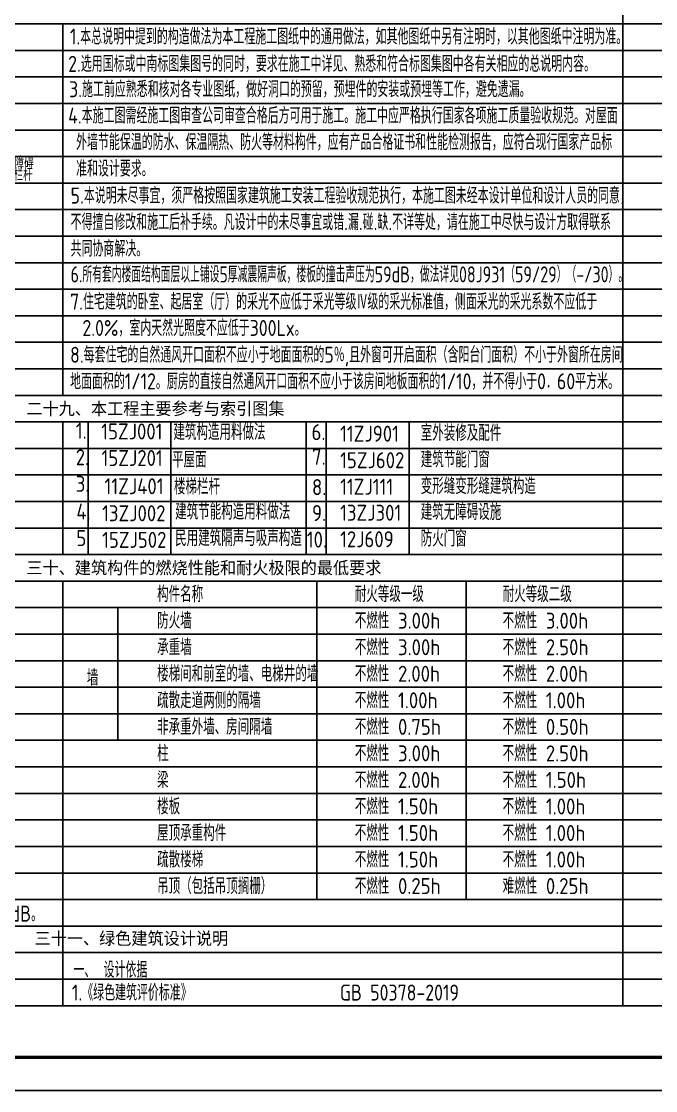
# Model space of a CAD drawing. Extents: x -737978 to 768813, y -372247 to 1140308.
# Drawn here: x -481719 to -462594, y -43903 to -11667 of the extents above; entities that cross this region are included whole.
import ezdxf

# ---------------------------------------------------------------- set-up
doc = ezdxf.new("R2010")
doc.units = 0
doc.header["$LTSCALE"] = 1000
doc.header["$MEASUREMENT"] = 0
for name, color, linetype in [('A-ANNO-TABS', 7, 'CONTINUOUS'), ('A-ANNO-TEXT', 7, 'CONTINUOUS'), ('A-ANNO-TEXT修改内容', 2, 'CONTINUOUS'), ('PUB_TEXT', 7, 'CONTINUOUS'), ('PUB_TITLE', 4, 'CONTINUOUS')]:
    doc.layers.add(name, color=color, linetype=linetype)
doc.styles.add('A-单线字', font='GBENOR', dxfattribs={"bigfont": 'GBCBIG'})
doc.styles.add('A-黑体', font='simhei_0.ttf', dxfattribs={"width": 0.85})

msp = doc.modelspace()

# ---------------------------------------------------------------- linework, layer by layer
at = {"layer": 'A-ANNO-TABS', "color": 8}
for p, q in [((-463582.6, 11458), (-463582.6, -41342)), ((-480467.4, -11742), (-480467.4, -22942)), ((-480467.4, -23742), (-480467.4, -27742)), ((-480467.4, -28542), (-480467.4, -41342))]:
    msp.add_line(p, q, dxfattribs=at)
for points in [[(-518157.6, -11742), (-446158.7, -11742)], [(-518157.6, -12542), (-446158.7, -12542)], [(-518157.6, -13342), (-446158.7, -13342)], [(-518157.6, -14142), (-446158.7, -14142)], [(-518157.6, -14942), (-446158.7, -14942)], [(-518157.6, -15742), (-446158.7, -15742)], [(-518157.6, -16542), (-446158.7, -16542)], [(-518157.6, -17342), (-446158.7, -17342)], [(-518157.6, -18142), (-446158.7, -18142)], [(-518157.6, -18942), (-446158.7, -18942)], [(-518157.6, -19742), (-446158.7, -19742)], [(-518157.6, -20542), (-446158.7, -20542)], [(-518157.6, -21342), (-446158.7, -21342)], [(-518157.6, -22142), (-446158.7, -22142)], [(-518157.6, -22942), (-446158.7, -22942)], [(-518157.6, -23742), (-446158.7, -23742)], [(-518157.6, -24542), (-446158.7, -24542)], [(-518157.6, -25342), (-446158.7, -25342)], [(-518157.6, -26142), (-446158.7, -26142)], [(-518157.6, -26942), (-446158.7, -26942)], [(-518157.6, -27742), (-446158.7, -27742)], [(-518157.6, -28542), (-446158.7, -28542)], [(-486686.3, -28540), (-480904.5, -28540)], [(-486686.3, -28540), (-480904.5, -28540)], [(-518157.6, -29342), (-446158.7, -29342)], [(-518157.6, -30142), (-446158.7, -30142)], [(-518157.6, -30942), (-446158.7, -30942)], [(-518157.6, -31742), (-446158.7, -31742)], [(-518157.6, -32542), (-446158.7, -32542)], [(-518157.6, -33342), (-446158.7, -33342)], [(-518157.6, -34142), (-446197.5, -34142)], [(-518157.6, -34942), (-446197.5, -34942)], [(-518157.6, -35742), (-446197.5, -35742)], [(-518157.6, -36542), (-446197.5, -36542)], [(-518157.6, -37342), (-446197.5, -37342)], [(-518157.6, -38142), (-446197.5, -38142)], [(-518157.6, -38942), (-446197.5, -38942)], [(-518157.6, -38942), (-446197.5, -38942)], [(-518157.6, -39742), (-446197.5, -39742)], [(-518157.6, -39742), (-446197.5, -39742)], [(-518157.6, -40542), (-446197.5, -40542)], [(-518157.6, -40542), (-446197.5, -40542)], [(-518157.6, -41342), (-446197.5, -41342)]]:
    msp.add_lwpolyline(points, dxfattribs=at)
at = {"layer": 'A-ANNO-TEXT修改内容', "color": 7}
for p, q in [((-477207.6, -25307.2), (-477207.6, -26942)), ((-473129.6, -25307.2), (-473129.7, -26942)), ((-472529.6, -25307.2), (-472529.7, -26942)), ((-470029.6, -25307.2), (-470029.7, -26942))]:
    msp.add_line(p, q, dxfattribs=at)
at = {"layer": 'PUB_TEXT'}
for p, q in [((-480467.4, -23742), (-463582.6, -23742)), ((-480467.4, -27742), (-480467.4, -23742)), ((-479707.6, -23742), (-479707.6, -27742)), ((-477207.6, -23742), (-477207.6, -27742)), ((-473129.6, -23742), (-473129.6, -27742)), ((-472529.6, -23742), (-472529.6, -27742)), ((-470029.6, -23742), (-470029.6, -27742)), ((-463582.6, -23742), (-463582.6, -27742)), ((-463582.6, -27742), (-480467.4, -27742)), ((-480467.4, -28542), (-463582.6, -28542)), ((-480467.4, -28542), (-480467.4, -38142)), ((-463582.6, -28542), (-463582.6, -38142)), ((-463582.6, -32542), (-478807.6, -32542)), ((-463582.6, -36542), (-480467.4, -36542))]:
    msp.add_line(p, q, dxfattribs=at)
for points in [[(-480467.4, -24542), (-463582.6, -24542)], [(-480467.4, -25342), (-463582.6, -25342)], [(-480467.4, -26142), (-463582.6, -26142)], [(-480467.4, -26942), (-463582.6, -26942)], [(-472807.6, -28542), (-472807.6, -38142)], [(-468307.6, -28542), (-468307.6, -38142)], [(-480467.4, -29342), (-463582.6, -29342)], [(-478807.6, -29342), (-478807.6, -33342)], [(-478807.6, -30142), (-463582.6, -30142)], [(-478807.6, -30942), (-463582.6, -30942)], [(-478807.6, -31742), (-463582.6, -31742)], [(-480467.4, -33342), (-463582.6, -33342)], [(-480467.4, -34142), (-463582.6, -34142)], [(-480467.4, -34942), (-463582.6, -34942)], [(-480467.4, -35742), (-463582.6, -35742)], [(-480467.4, -37342), (-463582.6, -37342)], [(-480467.4, -38142), (-463582.6, -38142)]]:
    msp.add_lwpolyline(points, dxfattribs=at)
at = {"layer": 'PUB_TITLE'}
msp.add_lwpolyline([(-520657.6, -43902.5), (-436557.6, -43902.5), (-436557.6, 15497.5), (-520657.6, 15497.5)], close=True, dxfattribs=at)
at = {"layer": 'PUB_TITLE', "const_width": 100}
msp.add_lwpolyline([(-518157.6, -42902.5), (-437557.6, -42902.5), (-437557.6, 14497.5), (-518157.6, 14497.5)], close=True, dxfattribs=at)
msp.add_lwpolyline([(-518157.6, -42902.5), (-437557.6, -42902.5), (-437557.6, 14497.5), (-518157.6, 14497.5)], close=True, dxfattribs=at)
msp.add_lwpolyline([(-518157.6, -42902.5), (-437557.6, -42902.5), (-437557.6, 14497.5), (-518157.6, 14497.5)], close=True, dxfattribs=at)

# ---------------------------------------------------------------- texts
at = {"layer": 'A-ANNO-TEXT'}
for s, height, style, width, p in [('1.本总说明中提到的构造做法为本工程施工图纸中的通用做法，如其他图纸中另有注明时，以其他图纸中注明为准。', 482.27, 'A-单线字', 0.95, (-480254.8, -12365.3)), ('2.选用国标或中南标图集图号的同时，要求在施工中详见、熟悉和符合标图集图中各有关相应的总说明内容。', 482.27, 'A-单线字', 0.95, (-480307.6, -13188.9)), ('3.施工前应熟悉和核对各专业图纸，做好洞口的预留，预埋件的安装或预埋等工作，避免遗漏。', 482.27, 'A-单线字', 0.95, (-480279.5, -13953.8)), ('4.本施工图需经施工图审查公司审查合格后方可用于施工。施工中应严格执行国家各项施工质量验收规范。对屋面', 482.27, 'A-单线字', 0.95, (-480307.6, -14747.3)), ('外墙节能保温的防水、保温隔热、防火等材料构件，应有产品合格证书和性能检测报告，应符合现行国家产品标', 482.27, 'A-单线字', 0.95, (-480068.5, -15547.3)), ('准和设计要求。', 482.27, 'A-单线字', 0.95, (-480068.5, -16347.3)), ('5.本说明未尽事宜，须严格按照国家建筑施工安装工程验收规范执行，本施工图未经本设计单位和设计人员的同意，', 482.27, 'A-单线字', 0.95, (-480234.1, -17160.3)), ('不得擅自修改和施工后补手续。凡设计中的未尽事宜或错.漏.碰.缺.不详等处，请在施工中尽快与设计方取得联系', 482.27, 'A-单线字', 0.95, (-480234.1, -17960.3)), ('共同协商解决。', 482.27, 'A-单线字', 0.95, (-480234.1, -18760.3)), ('6.所有套内楼面结构面层以上铺设5厚减震隔声板，楼板的撞击声压为59dB，做法详见08J931（59/29）（-/30）。', 482.27, 'A-单线字', 0.85, (-480234.5, -19536.5)), ('7.住宅建筑的卧室、起居室（厅）的采光不应低于采光等级Ⅳ级的采光标准值，侧面采光的采光系数不应低于', 482.27, 'A-单线字', 0.95, (-480249.6, -20359.7)), ('2.0%%%，室内天然光照度不应低于300Lx。', 482.27, 'A-单线字', 0.95, (-479878.1, -21151.8)), ('8.每套住宅的自然通风开口面积不应小于地面面积的5％,且外窗可开启面积（含阳台门面积）不小于外窗所在房间', 482.27, 'A-单线字', 0.95, (-480249.6, -21959.7)), ('地面面积的1/12。厨房的直接自然通风开口面积不应小于该房间地板面积的1/10，并不得小于0．60平方米。', 482.27, 'A-单线字', 0.95, (-480249.6, -22759.7)), ('等于45dB；2住宅与非居住用途空间分隔楼板上下的房间之间，空气声隔声评价量（Dnt,w+C）大于等于51dB。', 482.27, 'A-单线字', 0.95, (-498699.6, -38807.2)), ('三十一、绿色建筑设计说明 ', 375.527, 'A-黑体', 0.95, (-481321.6, -39500.6)), ('一、 设计依据', 482.27, 'A-单线字', 0.95, (-480148.4, -40499.8)), ('1.《绿色建筑评价标准》                  GB 50378-2019', 482.27, 'A-单线字', 0.95, (-480194.1, -41188.2))]:
    msp.add_text(s, height=height, rotation=359.99977, dxfattribs=dict(at, style=style, width=width)).set_placement(p)
at = {"layer": 'A-ANNO-TEXT', "color": 6, "style": 'A-单线字', "width": 0.95}
for s, p in [('客用兼无障碍', (-483078.9, -16118.3)), ('内设防护栏杆', (-483107.6, -16474.7))]:
    msp.add_text(s, height=380, rotation=359.99977, dxfattribs=at).set_placement(p)
at = {"layer": 'A-ANNO-TEXT', "color": 7, "style": 'A-黑体', "width": 0.95}
for s, p in [('二十九、本工程主要参考与索引图集', (-481568.9, -23528.2)), ('三十、建筑构件的燃烧性能和耐火极限的最低要求', (-481568.9, -28328.2))]:
    msp.add_text(s, height=375.527, dxfattribs=at).set_placement(p)
at = {"layer": 'A-ANNO-TEXT修改内容', "color": 7, "style": 'A-单线字'}
for s, height, p in [('1.', 482.27, (-480078.6, -24249.8)), ('15ZJ001', 482.27, (-479310.3, -24271.6)), ('建筑构造用料做法', 482.27, (-477134.8, -24288.8)), ('6.', 482.27, (-472968.5, -24291.1)), ('室外装修及配件', 482.27, (-469677.1, -24316.8)), ('11ZJ901', 482.27, (-472108.7, -24338.7)), ('2.', 482.27, (-480078.6, -25049.8)), ('15ZJ201', 482.27, (-479301.8, -25072.1)), ('平屋面', 482.27, (-477176.1, -25118.4)), ('7.', 482.27, (-472955.3, -25034.5)), ('15ZJ602', 482.27, (-472108.8, -25138.7)), ('建筑节能门窗', 482.27, (-469677.1, -25116.8)), ('3.', 482.27, (-480078.6, -25849.8)), ('11ZJ401', 482.27, (-479212.7, -25923.1)), ('楼梯栏杆', 482.27, (-477117.8, -25932.3)), ('8.', 482.27, (-472955.3, -25949.5)), ('11ZJ111', 482.27, (-472108.8, -25938.7)), ('变形缝变形缝建筑构造', 482.27, (-469677.1, -25916.8)), ('4.', 482.27, (-480060.1, -26687.8)), ('13ZJ002', 482.27, (-479285.2, -26738.7)), ('建筑节能构造用料做法', 482.27, (-477082.3, -26688.8)), ('9.', 482.27, (-472955.4, -26732.1)), ('13ZJ301', 482.27, (-472108.8, -26721.3)), ('建筑无障碍设施', 482.27, (-469677.2, -26699.4)), ('5.', 482.27, (-480060.1, -27487.8)), ('15ZJ502', 482.27, (-479285.2, -27538.7)), ('民用建筑隔声与吸声构造', 482.27, (-477082.3, -27488.8)), ('10.', 482.27, (-473112.9, -27532.1)), ('12J609', 482.27, (-472108.8, -27521.3)), ('防火门窗', 482.27, (-469677.2, -27499.4)), ('构件名称', 482.27, (-477625.6, -29176.5)), ('耐火等级一级', 482.27, (-471665.1, -29176.5)), ('耐火等级二级', 482.27, (-467206.6, -29176.5)), ('防火墙', 482.27, (-477625.6, -29976.5)), ('不燃性 3.00h', 482.27, (-471665.1, -29976.5)), ('不燃性 3.00h', 482.27, (-467206.6, -29976.5)), ('承重墙', 482.27, (-477625.6, -30776.5)), ('不燃性 3.00h', 482.27, (-471665.1, -30776.5)), ('不燃性 2.50h', 482.27, (-467206.6, -30776.5)), ('墙', 482.3, (-479745.6, -31691)), ('楼梯间和前室的墙、电梯井的墙', 482.27, (-477625.6, -31576.5)), ('不燃性 2.00h', 482.27, (-471665.1, -31576.5)), ('不燃性 2.00h', 482.27, (-467206.6, -31576.5)), ('疏散走道两侧的隔墙', 482.27, (-477625.6, -32376.5)), ('不燃性 1.00h', 482.27, (-471665.1, -32376.5)), ('不燃性 1.00h', 482.27, (-467206.6, -32376.5)), ('非承重外墙、房间隔墙', 482.27, (-477625.6, -33176.5)), ('不燃性 0.75h', 482.27, (-471665.1, -33176.5)), ('不燃性 0.50h', 482.27, (-467206.6, -33176.5)), ('柱', 482.3, (-477625.6, -33976.5)), ('不燃性 3.00h', 482.27, (-471665.1, -33976.5)), ('不燃性 2.50h', 482.27, (-467206.6, -33976.5)), ('梁', 482.3, (-477625.6, -34776.5)), ('不燃性 2.00h', 482.27, (-471665.1, -34776.5)), ('不燃性 1.50h', 482.27, (-467206.6, -34776.5)), ('楼板', 482.27, (-477625.6, -35576.5)), ('不燃性 1.50h', 482.27, (-471665.1, -35576.5)), ('不燃性 1.00h', 482.27, (-467206.6, -35576.5)), ('屋顶承重构件', 482.27, (-477625.6, -36376.5)), ('不燃性 1.50h', 482.27, (-471665.1, -36376.5)), ('不燃性 1.00h', 482.27, (-467206.6, -36376.5)), ('疏散楼梯', 482.27, (-477625.6, -37176.5)), ('不燃性 1.50h', 482.27, (-471665.1, -37176.5)), ('不燃性 1.00h', 482.27, (-467206.6, -37176.5)), ('吊顶（包括吊顶搁栅）', 482.27, (-477625.6, -37976.5)), ('不燃性 0.25h', 482.27, (-471665.1, -37976.5)), ('难燃性 0.25h', 482.27, (-467206.6, -37976.5))]:
    msp.add_text(s, height=height, rotation=359.99977, dxfattribs=at).set_placement(p)

doc.saveas('drawing.dxf')
